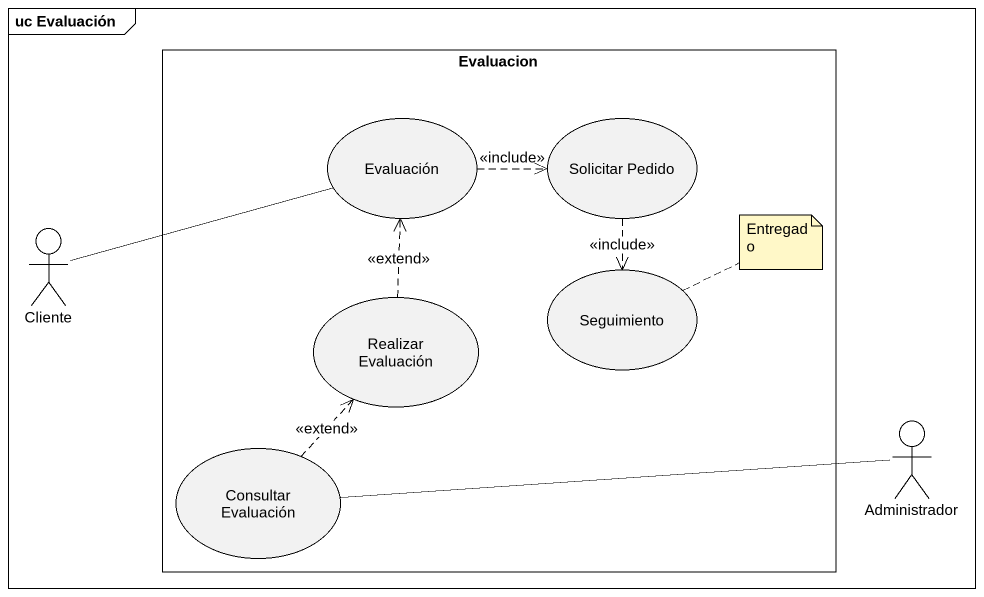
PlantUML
@startuml
mainframe uc Evaluación
rectangle Evaluacion {
  usecase Evaluación
  usecase "Solicitar Pedido" as Solicitar_Pedido
  usecase Seguimiento
  usecase "Realizar Evaluación" as Realizar_Evaluación
  usecase "Consultar Evaluación" as Consultar_Evaluación
}
actor Cliente
actor Administrador
Evaluación .right.> Solicitar_Pedido : <<include>>
Solicitar_Pedido ..> Seguimiento : <<include>>
Cliente -right- Evaluación
Realizar_Evaluación .up.> Evaluación : <<extend>>
Consultar_Evaluación .up.> Realizar_Evaluación : <<extend>>
Administrador -left- Consultar_Evaluación
note right of Seguimiento : Entregado
@enduml
